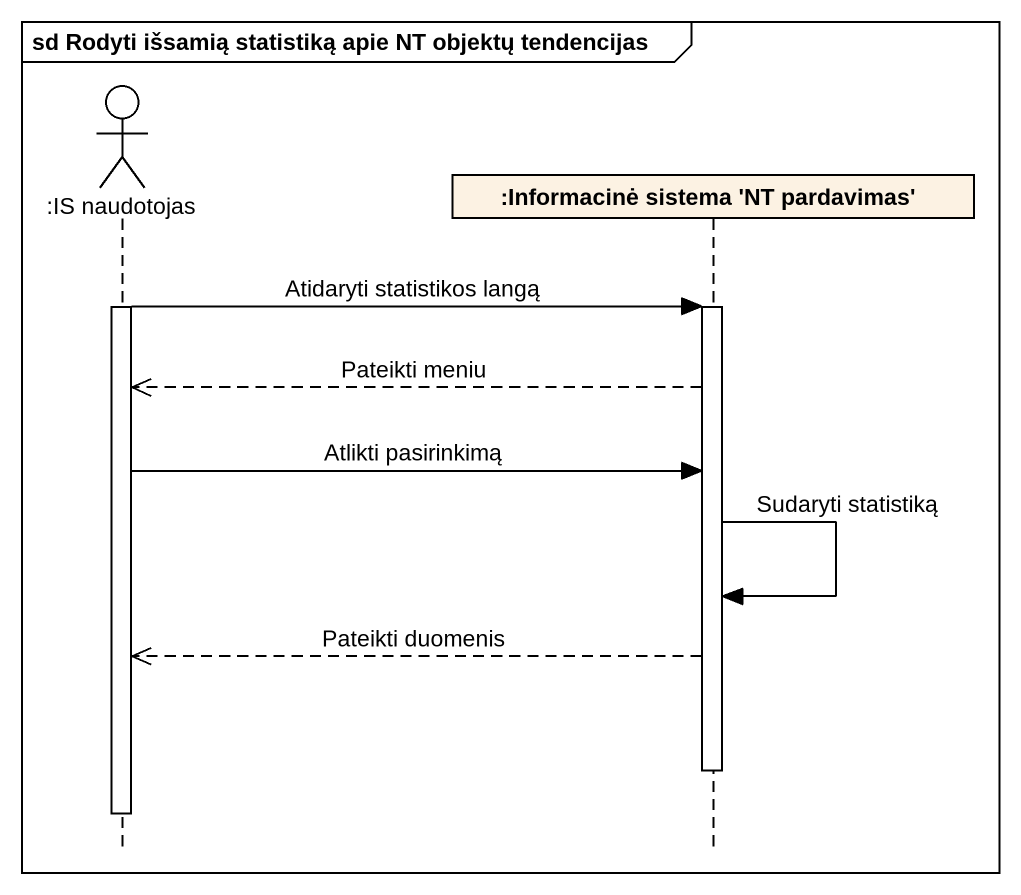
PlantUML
@startuml
mainframe sd Rodyti išsamią statistiką apie NT objektų tendencijas
hide footbox
actor ":IS naudotojas" as IS_naudotojas
participant ":Informacinė sistema 'NT pardavimas'" as Informacinė_sistema_NT

activate IS_naudotojas
IS_naudotojas -> Informacinė_sistema_NT : Atidaryti statistikos langą
activate Informacinė_sistema_NT
Informacinė_sistema_NT -->> IS_naudotojas : Pateikti meniu
IS_naudotojas -> Informacinė_sistema_NT : Atlikti pasirinkimą
Informacinė_sistema_NT -> Informacinė_sistema_NT : Sudaryti statistiką
Informacinė_sistema_NT -->> IS_naudotojas : Pateikti duomenis
deactivate Informacinė_sistema_NT
deactivate IS_naudotojas
@enduml
